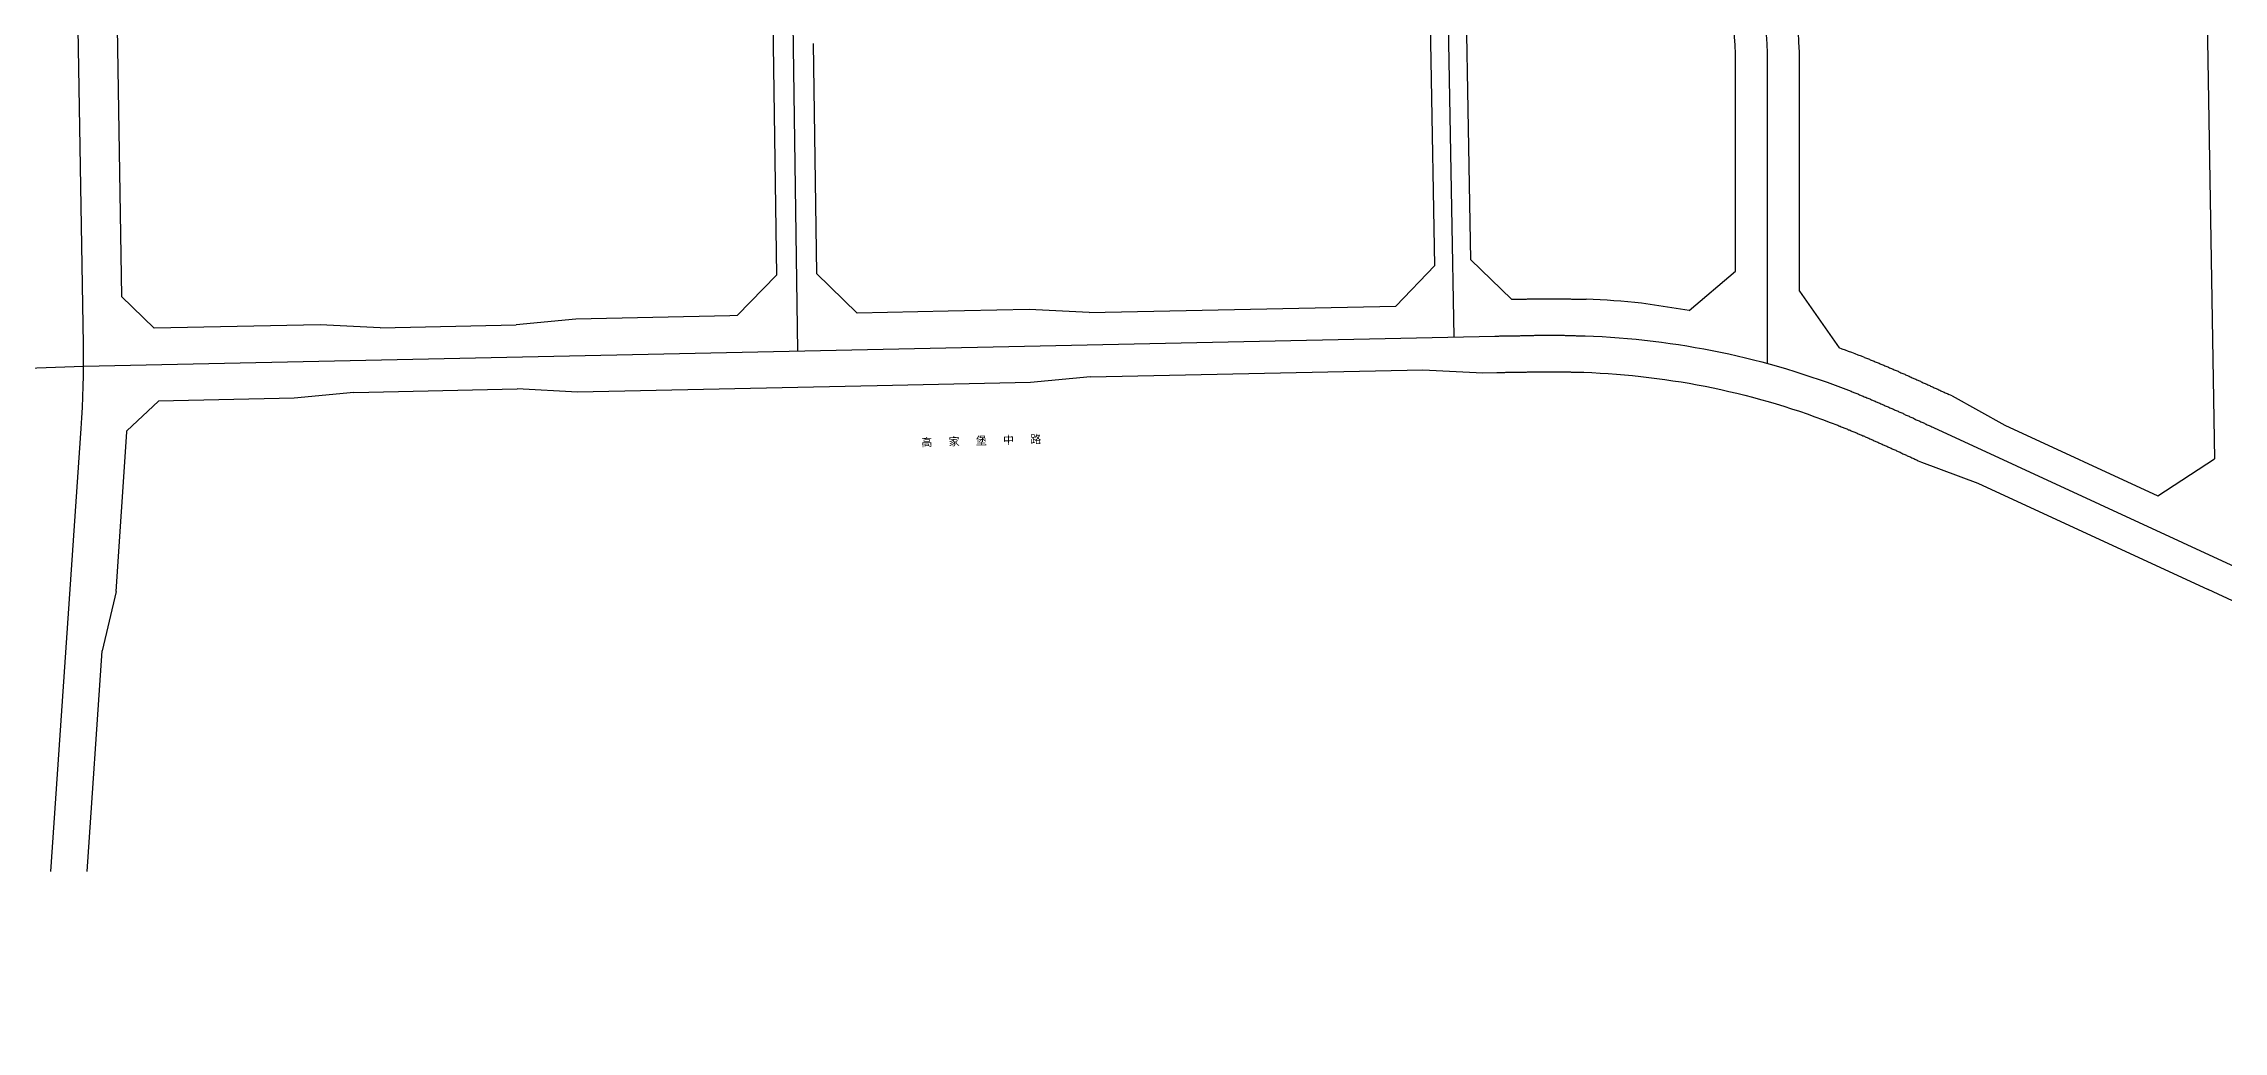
# Model space of a CAD drawing. Extents: x 529262 to 576451, y 2694391 to 2717535.
# Drawn here: x 564374 to 565463, y 2708739 to 2709233 of the extents above; entities that cross this region are included whole.
import ezdxf
from ezdxf.enums import TextEntityAlignment as Align
from ezdxf.xclip import XClip

# ---------------------------------------------------------------- set-up
doc = ezdxf.new("R2010")
doc.units = 0
doc.header["$XCLIPFRAME"] = 0
for name, color, linetype in [('PP-COM', 7, 'Continuous'), ('RD-中线', 40, 'Continuous'), ('RD-红线', 7, 'Continuous'), ('RD-路名', 7, 'Continuous')]:
    doc.layers.add(name, color=color, linetype=linetype)
doc.styles.add('黑体', font='simhei.ttf')

# ---------------------------------------------------------------- blocks, each defined once
blk = doc.blocks.new('A$C19FD0107')
at = {"layer": 'RD-中线', "color": 8, "linetype": 'Continuous', "flags": 128}
for points in [[(-6304.3, 15846.5), (-6276.4, 15793.4, -0.118286), (-6262.5, 15739.2), (-6247.4, 14688.8)], [(-7657.9, 14704.8), (-7375.7, 14664.6, 0.044361), (-7251.9, 14658), (-6604.3, 14681.2)], [(-6604.3, 14681.2), (-5898.8, 14696.2), (-5898.3, 14696.2), (-5897.8, 14696.2), (-5897.3, 14696.2), (-5896.8, 14696.2), (-5896.3, 14696.3), (-5895.8, 14696.3), (-5895.3, 14696.3), (-5894.8, 14696.3), (-5894.3, 14696.3), (-5893.8, 14696.3), (-5893.3, 14696.3), (-5892.8, 14696.3), (-5892.3, 14696.3), (-5891.8, 14696.3), (-5891.3, 14696.4), (-5890.8, 14696.4), (-5890.3, 14696.4), (-5889.8, 14696.4), (-5889.3, 14696.4), (-5888.8, 14696.4), (-5888.3, 14696.4), (-5887.8, 14696.4), (-5887.3, 14696.4), (-5886.8, 14696.4), (-5886.3, 14696.4), (-5885.8, 14696.5), (-5885.3, 14696.5), (-5884.8, 14696.5), (-5884.3, 14696.5), (-5883.8, 14696.5), (-5883.3, 14696.5), (-5882.8, 14696.5), (-5882.3, 14696.5), (-5881.8, 14696.5), (-5881.3, 14696.5), (-5880.8, 14696.5), (-5880.3, 14696.5), (-5879.8, 14696.5), (-5879.3, 14696.5), (-5878.8, 14696.6), (-5878.3, 14696.6), (-5877.8, 14696.6), (-5877.3, 14696.6), (-5876.8, 14696.6), (-5876.3, 14696.6), (-5875.8, 14696.6), (-5875.3, 14696.6), (-5874.8, 14696.6), (-5874.3, 14696.6), (-5873.8, 14696.6), (-5873.3, 14696.6), (-5872.8, 14696.6), (-5872.3, 14696.6), (-5871.8, 14696.6), (-5871.3, 14696.6), (-5870.8, 14696.6), (-5870.3, 14696.6), (-5869.8, 14696.6), (-5869.3, 14696.6), (-5868.8, 14696.6), (-5868.3, 14696.6), (-5867.8, 14696.6), (-5867.3, 14696.6), (-5866.8, 14696.6), (-5866.3, 14696.6), (-5865.8, 14696.6), (-5865.3, 14696.6), (-5864.8, 14696.6), (-5864.3, 14696.6), (-5863.8, 14696.5), (-5863.3, 14696.5), (-5862.8, 14696.5), (-5862.3, 14696.5), (-5861.8, 14696.5), (-5861.3, 14696.5), (-5860.8, 14696.5), (-5860.3, 14696.5), (-5859.8, 14696.5), (-5859.3, 14696.5), (-5858.8, 14696.5), (-5858.3, 14696.4), (-5857.8, 14696.4), (-5857.3, 14696.4), (-5856.8, 14696.4), (-5856.3, 14696.4), (-5855.8, 14696.4), (-5855.3, 14696.4), (-5854.8, 14696.3), (-5854.3, 14696.3), (-5853.8, 14696.3, -0.085551), (-5720.8, 14668.6), (-5720.3, 14668.4), (-5719.8, 14668.2), (-5719.4, 14668), (-5718.9, 14667.8), (-5718.5, 14667.6), (-5718, 14667.5), (-5717.5, 14667.3), (-5717.1, 14667.1), (-5716.6, 14666.9), (-5716.1, 14666.7), (-5715.7, 14666.5), (-5715.2, 14666.3), (-5714.7, 14666.1), (-5714.3, 14665.9), (-5713.8, 14665.7), (-5713.4, 14665.6), (-5712.9, 14665.4), (-5712.4, 14665.2), (-5712, 14665), (-5711.5, 14664.8), (-5711.1, 14664.6), (-5710.6, 14664.4), (-5710.1, 14664.2), (-5709.7, 14664), (-5709.2, 14663.8), (-5708.8, 14663.6), (-5708.3, 14663.4), (-5707.8, 14663.2), (-5707.4, 14663), (-5706.9, 14662.8), (-5706.5, 14662.6), (-5706, 14662.4), (-5705.5, 14662.2), (-5705.1, 14662), (-5704.6, 14661.8), (-5704.2, 14661.6), (-5703.7, 14661.4), (-5703.3, 14661.2), (-5702.8, 14661), (-5702.3, 14660.8), (-5701.9, 14660.6), (-5701.4, 14660.4), (-5701, 14660.2), (-5700.5, 14660), (-5700.1, 14659.8), (-5699.6, 14659.6), (-5699.1, 14659.4), (-5698.7, 14659.2), (-5698.2, 14659), (-5697.8, 14658.8), (-5697.3, 14658.6), (-5696.9, 14658.4), (-5696.4, 14658.2), (-5695.9, 14658), (-5695.5, 14657.8), (-5695, 14657.6), (-5694.6, 14657.4), (-5694.1, 14657.1), (-5693.7, 14656.9), (-5693.2, 14656.7), (-5692.8, 14656.5), (-5692.3, 14656.3), (-5691.8, 14656.1), (-5691.4, 14655.9), (-5690.9, 14655.7), (-5690.5, 14655.5), (-5690, 14655.3), (-5689.6, 14655.1), (-5689.1, 14654.9), (-5688.7, 14654.7), (-5688.2, 14654.4), (-5687.8, 14654.2), (-5687.3, 14654), (-5686.8, 14653.8), (-5686.4, 14653.6), (-5685.9, 14653.4), (-5685.5, 14653.2), (-5685, 14653), (-5684.6, 14652.8), (-5684.1, 14652.6), (-5683.7, 14652.4), (-5683.2, 14652.2), (-5682.8, 14651.9), (-5682.3, 14651.7), (-5681.8, 14651.5), (-5681.4, 14651.3), (-5680.9, 14651.1), (-5680.5, 14650.9), (-5680, 14650.7), (-5679.6, 14650.5), (-5266.9, 14459.9)]]:
    blk.add_lwpolyline(points, format="xyb", dxfattribs=at)
at = {"layer": 'RD-中线', "color": 8, "flags": 128}
blk.add_lwpolyline([(-5762.6, 14682.5), (-5762.6, 14833, 0.093166), (-5776.3, 14905.6), (-5791.2, 14943.8, -0.089115), (-5804.8, 15013.2), (-5808.4, 15235.2, -0.006763), (-5808.4, 15237.9), (-5807.8, 15293.2, 0.007241), (-5807.8, 15296.1), (-5817, 15811.9)], format="xyb", dxfattribs=at)
at = {"layer": 'RD-中线', "color": 8, "linetype": 'Continuous', "flags": 128}
blk.add_lwpolyline([(-5919.2, 14695.8), (-5929.5, 15265.6)], dxfattribs=at)
at = {"layer": 'RD-中线', "color": 8, "linetype": 'Continuous'}
blk.add_lwpolyline([(-6644.2, 14081.7), (-6605.5, 14650, 0.021107), (-6604.4, 14692.2), (-6608.5, 14938.8, 0.001548), (-6608.6, 14941.9), (-6608.8, 14951)], format="xyb", dxfattribs=at)
at = {"layer": 'RD-红线', "color": 8, "linetype": 'Continuous'}
for p, q in [((-6131.7, 14709.5), (-6164, 14708.8)), ((-6101.7, 14707.9), (-6131.7, 14709.5)), ((-6456, 14700.3), (-6486.1, 14701.9)), ((-6456, 14700.3), (-6388.1, 14701.8)), ((-6358.2, 14704.7), (-6388.1, 14701.8)), ((-6101, 14675.9), (-5934.9, 14679.4)), ((-5934.9, 14679.4), (-5904.9, 14677.8)), ((-6469.2, 14668), (-6499.1, 14665.2)), ((-6469.2, 14668), (-6387.5, 14669.8)), ((-6357.4, 14668.2), (-6387.5, 14669.8)), ((-6215.8, 14671.2), (-6357.4, 14668.2)), ((-6130.9, 14673), (-6207.6, 14671.4)), ((-6101, 14675.9), (-6130.9, 14673)), ((-5670.3, 14666.3), (-5671.9, 14667)), ((-5670.3, 14666.3), (-5644, 14651.7))]:
    blk.add_line(p, q, dxfattribs=at)
at = {"layer": 'RD-红线', "color": 8, "linetype": 'Continuous', "flags": 128}
for points in [[(-5778.6, 14728.6), (-5778.6, 14732.9), (-5778.6, 14833, 0.093166), (-5791.2, 14899.8), (-5808.9, 14945.2)], [(-5746.6, 14833, 0.093166), (-5761.4, 14911.4), (-5769.1, 14931.3)], [(-5746.6, 14718.6), (-5746.6, 14833, 0.023284)], [(-5801.8, 14708.9), (-5825.5, 14712.7, 0.016552), (-5853.2, 14714.6)], [(-5714.1, 14685.5, 0.008107), (-5726.8, 14690.3, 0.008107)]]:
    blk.add_lwpolyline(points, format="xyb", dxfattribs=at)
for points in [[(-5544.3, 14943.7), (-5539.1, 14634.8)], [(-5928.8, 14731.5), (-5932.5, 14936.3)], [(-5910.9, 14734.3), (-5914.4, 14931.8), (-5914.5, 14936.8)], [(-6588.7, 14922.9), (-6585.3, 14715.9)], [(-6260.8, 14925.5), (-6260.8, 14924.7), (-6260.8, 14922.3), (-6258, 14726.7)], [(-6239.6, 14842.4), (-6238, 14727.4)], [(-6101.7, 14707.9), (-5948.4, 14711.1)], [(-5890.5, 14714.6), (-5890.1, 14714.6), (-5889.6, 14714.6), (-5889.1, 14714.6), (-5888.6, 14714.7), (-5888.1, 14714.7), (-5887.6, 14714.7), (-5887.1, 14714.7), (-5886.6, 14714.7), (-5886.1, 14714.7), (-5885.6, 14714.7), (-5885.1, 14714.7), (-5884.6, 14714.7), (-5884.1, 14714.7), (-5883.6, 14714.7), (-5883.1, 14714.7), (-5882.6, 14714.8), (-5882, 14714.8), (-5881.5, 14714.8), (-5881, 14714.8), (-5880.5, 14714.8), (-5880, 14714.8), (-5879.5, 14714.8), (-5879, 14714.8), (-5878.5, 14714.8), (-5878, 14714.8), (-5877.5, 14714.8), (-5876.9, 14714.8), (-5876.4, 14714.8), (-5875.9, 14714.8), (-5875.4, 14714.8), (-5874.9, 14714.8), (-5874.4, 14714.8), (-5873.9, 14714.8), (-5873.4, 14714.8), (-5872.8, 14714.8), (-5872.3, 14714.8), (-5871.8, 14714.8), (-5871.3, 14714.8), (-5870.8, 14714.8), (-5870.3, 14714.8), (-5869.8, 14714.8), (-5869.3, 14714.8), (-5868.7, 14714.8), (-5868.2, 14714.8), (-5867.7, 14714.8), (-5867.2, 14714.8), (-5866.7, 14714.8), (-5866.2, 14714.8), (-5865.6, 14714.8), (-5865.1, 14714.8), (-5864.6, 14714.8), (-5864.1, 14714.8), (-5863.6, 14714.8), (-5863.1, 14714.8), (-5862.5, 14714.8), (-5862, 14714.8), (-5861.5, 14714.8), (-5861, 14714.8), (-5860.5, 14714.7), (-5859.9, 14714.7), (-5859.4, 14714.7), (-5858.9, 14714.7), (-5858.4, 14714.7), (-5857.9, 14714.7), (-5857.3, 14714.7), (-5856.8, 14714.7), (-5856.3, 14714.7), (-5855.8, 14714.6), (-5855.2, 14714.6), (-5854.7, 14714.6), (-5854.2, 14714.6), (-5853.7, 14714.6), (-5853.2, 14714.6)], [(-6486.1, 14701.9), (-6569, 14700.2)], [(-6277.6, 14706.4), (-6281.2, 14706.3), (-6358.2, 14704.7)], [(-6172.1, 14708.6), (-6217.6, 14707.7)], [(-5714.1, 14685.5), (-5713.6, 14685.3), (-5713.1, 14685.2), (-5712.6, 14685), (-5712.1, 14684.8), (-5711.6, 14684.6), (-5711.2, 14684.4), (-5710.7, 14684.2), (-5710.2, 14684), (-5709.7, 14683.8), (-5709.2, 14683.6), (-5708.7, 14683.4), (-5708.3, 14683.2), (-5707.8, 14683), (-5707.3, 14682.8), (-5706.8, 14682.6), (-5706.3, 14682.4), (-5705.9, 14682.2), (-5705.4, 14682), (-5704.9, 14681.8), (-5704.4, 14681.6), (-5704, 14681.4), (-5703.5, 14681.2), (-5703, 14681), (-5702.5, 14680.8), (-5702.1, 14680.6), (-5701.6, 14680.4), (-5701.1, 14680.2), (-5700.6, 14680), (-5700.2, 14679.8), (-5699.7, 14679.6), (-5699.2, 14679.4), (-5698.7, 14679.2), (-5698.3, 14679), (-5697.8, 14678.8), (-5697.3, 14678.6), (-5696.9, 14678.3), (-5696.4, 14678.1), (-5695.9, 14677.9), (-5695.4, 14677.7), (-5695, 14677.5), (-5694.5, 14677.3), (-5694, 14677.1), (-5693.6, 14676.9), (-5693.1, 14676.7), (-5692.6, 14676.5), (-5692.2, 14676.3), (-5691.7, 14676.1), (-5691.2, 14675.9), (-5690.8, 14675.7), (-5690.3, 14675.4), (-5689.8, 14675.2), (-5689.4, 14675), (-5688.9, 14674.8), (-5688.4, 14674.6), (-5688, 14674.4), (-5687.5, 14674.2), (-5687.1, 14674), (-5686.6, 14673.8), (-5686.1, 14673.6), (-5685.7, 14673.4), (-5685.2, 14673.1), (-5684.7, 14672.9), (-5684.3, 14672.7), (-5683.8, 14672.5), (-5683.4, 14672.3), (-5682.9, 14672.1), (-5682.4, 14671.9), (-5682, 14671.7), (-5681.5, 14671.5), (-5681.1, 14671.2), (-5680.6, 14671), (-5680.1, 14670.8), (-5679.7, 14670.6), (-5679.2, 14670.4), (-5678.8, 14670.2), (-5678.3, 14670), (-5677.9, 14669.8), (-5677.4, 14669.6), (-5676.9, 14669.4), (-5676.5, 14669.1), (-5676, 14668.9), (-5675.6, 14668.7), (-5675.1, 14668.5), (-5674.7, 14668.3), (-5674.2, 14668.1), (-5673.7, 14667.9), (-5673.3, 14667.7), (-5672.8, 14667.5), (-5672.4, 14667.3), (-5671.9, 14667)], [(-6499.1, 14665.2), (-6566.9, 14663.7)], [(-5644, 14651.7), (-5567.5, 14616.3)]]:
    blk.add_lwpolyline(points, dxfattribs=at)
at = {"layer": 'RD-红线', "color": 8}
for points in [[(-5948.4, 14711.1), (-5928.8, 14731.5, 0.413259)], [(-5910.9, 14734.3), (-5890.5, 14714.6, 0.414546)], [(-6277.6, 14706.4), (-6258, 14726.7, 0.412184)], [(-6238, 14727.4), (-6217.6, 14707.7, 0.416246)], [(-5801.8, 14708.9), (-5778.6, 14728.6, 0.461271)], [(-6585.3, 14715.9), (-6569, 14700.2, 0.415632)], [(-5746.6, 14718.6), (-5726.8, 14690.3, 0.31672)], [(-6566.9, 14663.7), (-6582.6, 14648.8, 0.388306)], [(-5567.5, 14616.3), (-5539.1, 14634.8, 0.552941)]]:
    blk.add_lwpolyline(points, format="xyb", dxfattribs=at)
for points in [[(-6164, 14708.8), (-6172.1, 14708.6)], [(-6207.6, 14671.4), (-6215.8, 14671.2)]]:
    blk.add_lwpolyline(points, dxfattribs=at)
at = {"layer": 'RD-红线', "color": 8, "linetype": 'Continuous'}
blk.add_lwpolyline([(-5904.9, 14677.8), (-5897.9, 14678), (-5897.4, 14678), (-5896.9, 14678), (-5896.4, 14678), (-5895.9, 14678), (-5895.4, 14678), (-5894.9, 14678), (-5894.4, 14678), (-5893.9, 14678), (-5893.4, 14678.1), (-5892.9, 14678.1), (-5892.4, 14678.1), (-5891.9, 14678.1), (-5891.4, 14678.1), (-5890.9, 14678.1), (-5890.4, 14678.1), (-5889.9, 14678.1), (-5889.4, 14678.1), (-5888.9, 14678.1), (-5888.5, 14678.2), (-5888, 14678.2), (-5887.5, 14678.2), (-5887, 14678.2), (-5886.5, 14678.2), (-5886, 14678.2), (-5885.5, 14678.2), (-5885, 14678.2), (-5884.5, 14678.2), (-5884, 14678.2), (-5883.5, 14678.2), (-5883, 14678.2), (-5882.5, 14678.3), (-5882, 14678.3), (-5881.5, 14678.3), (-5881.1, 14678.3), (-5880.6, 14678.3), (-5880.1, 14678.3), (-5879.6, 14678.3), (-5879.1, 14678.3), (-5878.6, 14678.3), (-5878.1, 14678.3), (-5877.6, 14678.3), (-5877.1, 14678.3), (-5876.6, 14678.3), (-5876.2, 14678.3), (-5875.7, 14678.3), (-5875.2, 14678.3), (-5874.7, 14678.3), (-5874.2, 14678.3), (-5873.7, 14678.3), (-5873.2, 14678.3), (-5872.7, 14678.3), (-5872.3, 14678.3), (-5871.8, 14678.3), (-5871.3, 14678.3), (-5870.8, 14678.3), (-5870.3, 14678.3), (-5869.8, 14678.3), (-5869.3, 14678.3), (-5868.9, 14678.3), (-5868.4, 14678.3), (-5867.9, 14678.3), (-5867.4, 14678.3), (-5866.9, 14678.3), (-5866.4, 14678.3), (-5866, 14678.3), (-5865.5, 14678.3), (-5865, 14678.3), (-5864.5, 14678.3), (-5864, 14678.3), (-5863.5, 14678.3), (-5863.1, 14678.3), (-5862.6, 14678.3), (-5862.1, 14678.3), (-5861.6, 14678.3), (-5861.1, 14678.3), (-5860.7, 14678.2), (-5860.2, 14678.2), (-5859.7, 14678.2), (-5859.2, 14678.2), (-5858.7, 14678.2), (-5858.3, 14678.2), (-5857.8, 14678.2), (-5857.3, 14678.2), (-5856.8, 14678.2), (-5856.3, 14678.1), (-5855.9, 14678.1), (-5855.4, 14678.1), (-5854.9, 14678.1), (-5854.4, 14678.1, -0.085539), (-5727.5, 14651.6), (-5727, 14651.4), (-5726.6, 14651.2), (-5726.2, 14651.1), (-5725.7, 14650.9), (-5725.3, 14650.7), (-5724.8, 14650.5), (-5724.4, 14650.4), (-5723.9, 14650.2), (-5723.5, 14650), (-5723, 14649.8), (-5722.6, 14649.6), (-5722.2, 14649.4), (-5721.7, 14649.3), (-5721.3, 14649.1), (-5720.8, 14648.9), (-5720.4, 14648.7), (-5719.9, 14648.5), (-5719.5, 14648.3), (-5719, 14648.1), (-5718.6, 14648), (-5718.1, 14647.8), (-5717.7, 14647.6), (-5717.3, 14647.4), (-5716.8, 14647.2), (-5716.4, 14647), (-5715.9, 14646.8), (-5715.5, 14646.6), (-5715, 14646.4), (-5714.6, 14646.3), (-5714.1, 14646.1), (-5713.7, 14645.9), (-5713.3, 14645.7), (-5712.8, 14645.5), (-5712.4, 14645.3), (-5711.9, 14645.1), (-5711.5, 14644.9), (-5711, 14644.7), (-5710.6, 14644.5), (-5710.1, 14644.3), (-5709.7, 14644.1), (-5709.2, 14643.9), (-5708.8, 14643.7), (-5708.4, 14643.5), (-5707.9, 14643.3), (-5707.5, 14643.1), (-5707, 14642.9), (-5706.6, 14642.7), (-5706.1, 14642.5), (-5705.7, 14642.3), (-5705.2, 14642.1), (-5704.8, 14641.9), (-5704.3, 14641.7), (-5703.9, 14641.5), (-5703.4, 14641.3), (-5703, 14641.1), (-5702.5, 14640.9), (-5702.1, 14640.7), (-5701.6, 14640.5), (-5701.2, 14640.3), (-5700.8, 14640.1), (-5700.3, 14639.9), (-5699.9, 14639.7), (-5699.4, 14639.5), (-5699, 14639.3), (-5698.5, 14639.1), (-5698.1, 14638.9), (-5697.6, 14638.7), (-5697.2, 14638.5), (-5696.7, 14638.3), (-5696.3, 14638.1), (-5695.8, 14637.9), (-5695.4, 14637.7), (-5694.9, 14637.4), (-5694.5, 14637.2), (-5694, 14637), (-5693.6, 14636.8), (-5693.1, 14636.6), (-5692.7, 14636.4), (-5692.2, 14636.2), (-5691.8, 14636), (-5691.3, 14635.8), (-5690.9, 14635.6), (-5690.4, 14635.4), (-5689.9, 14635.2), (-5689.5, 14635), (-5689, 14634.7), (-5688.6, 14634.5), (-5688.1, 14634.3), (-5687.7, 14634.1), (-5687.2, 14633.9), (-5685.6, 14633.1), (-5657.4, 14622.6), (-5542.4, 14569.5)], format="xyb", dxfattribs=at)
for points in [[(-6588, 14568.5), (-6582.6, 14648.3), (-6582.6, 14648.4), (-6582.6, 14648.8)], [(-6588, 14568.5), (-6595, 14538.9)], [(-5422.6, 14514.2), (-5503.3, 14551.4), (-5542.4, 14569.5)], [(-6625.1, 14097.8), (-6595, 14538.9)]]:
    blk.add_lwpolyline(points, dxfattribs=at)

msp = doc.modelspace()

# ---------------------------------------------------------------- block references
at = {"layer": 'PP-COM'}
ref = msp.add_blockref('A$C19FD0107', (570997.993, 2694390.603), dxfattribs=at)
XClip(ref).set_block_clipping_path([(-9366.4383134884, 14428.6043910822), (-3328.4480743363, 17452.7484863754)])

# ---------------------------------------------------------------- texts
at = {"layer": 'RD-路名', "color": 7, "style": '黑体'}
msp.add_text('高   家   堡   中   路   ', height=4, rotation=1.648327, dxfattribs=at).set_placement((564846.508, 2709034.748), align=Align.MIDDLE)

doc.saveas('drawing.dxf')
